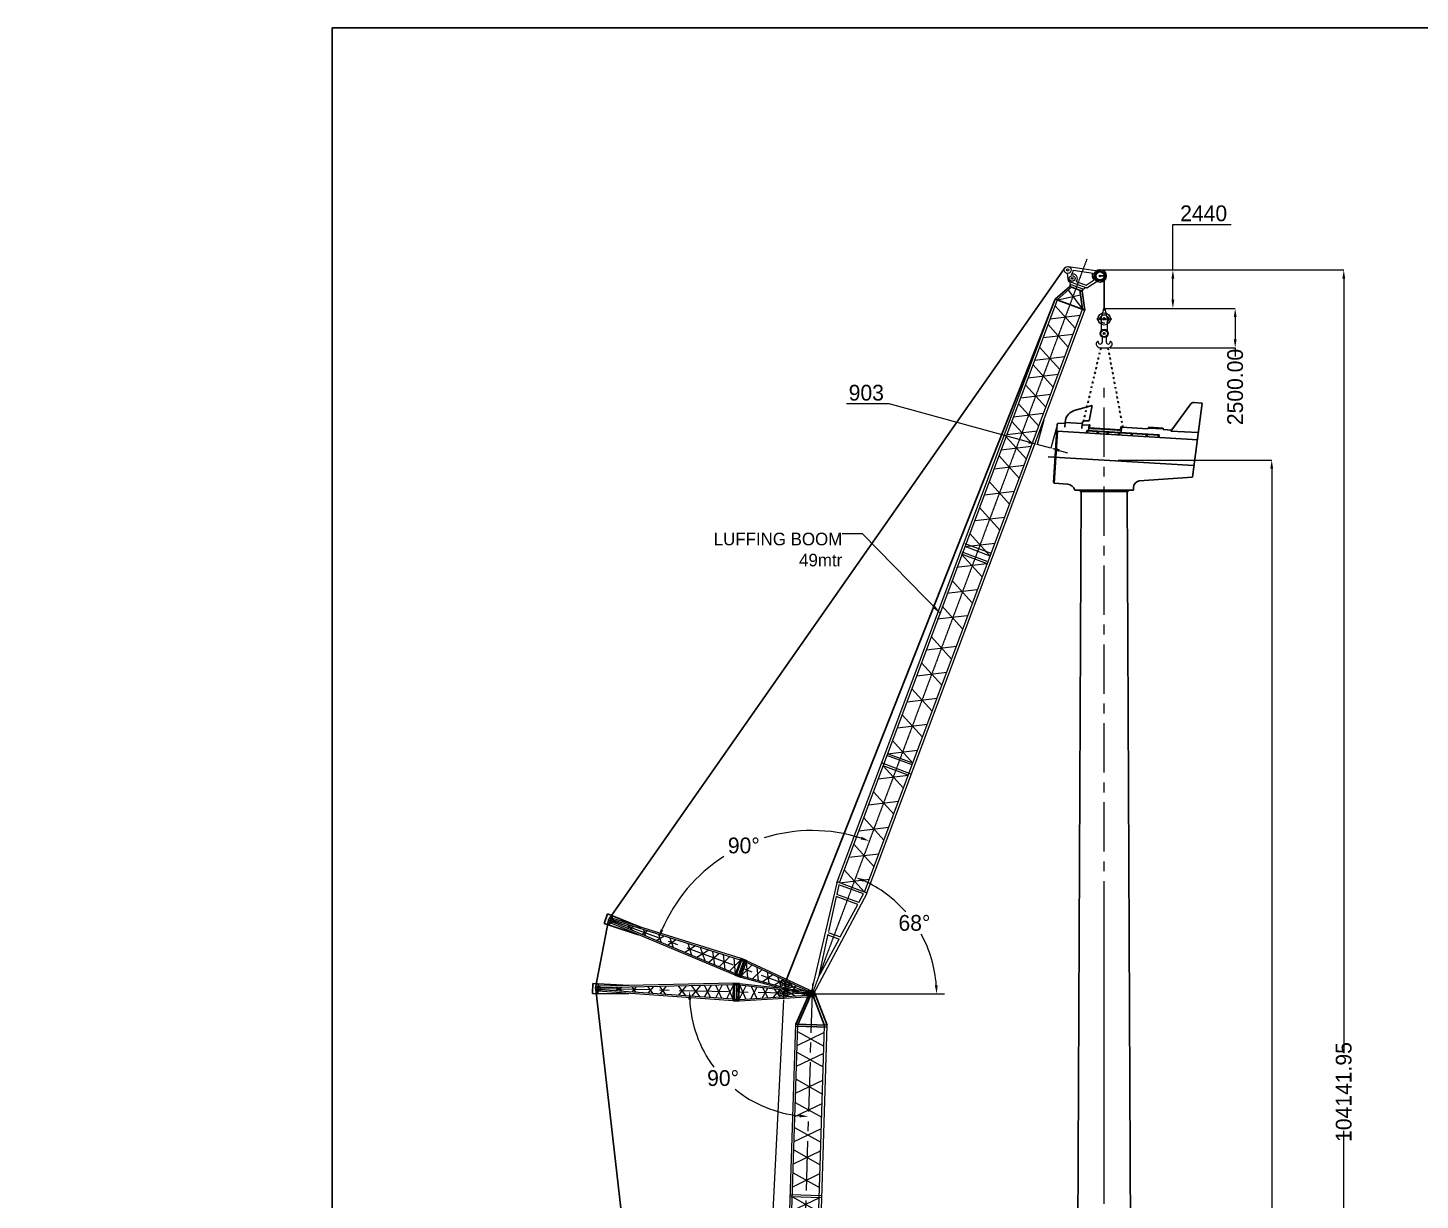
# Model space of a CAD drawing. Header units: millimetres. Extents: x 231823 to 465764730, y -4950 to 144085.
# Drawn here: x 927984 to 1016188, y 69835 to 144085 of the extents above; entities that cross this region are included whole.
import ezdxf

# ---------------------------------------------------------------- set-up
doc = ezdxf.new("R2010")
doc.units = ezdxf.units.MM
for name, pattern in [('CENTER', [2, 1.25, -0.25, 0.25, -0.25]), ('DIVIDE2', [0.625, 0.25, -0.125, 0, -0.125, 0, -0.125]), ('HIDDEN', [0.375, 0.25, -0.125])]:
    doc.linetypes.add(name, pattern=pattern)
doc.styles.add('style1', font='aehalf.shx')
doc.dimstyles.new('ISO-25', dxfattribs={"dimtxt": 1000, "dimasz": 550, "dimexe": 1.25, "dimexo": 0.625, "dimgap": 200, "dimtad": 1, "dimtih": 1, "dimtoh": 1, "dimdec": 0, "dimtxsty": 'Standard', "dimcen": 2.5, "dimadec": 0, "dimazin": 0, "dimtfac": 1, "dimtdec": 0, "dimtmove": 0, "dimatfit": 3, "dimfxl": 1, "dimlwd": 5, "dimlwe": 5, "dimarcsym": 0})
doc.dimstyles.get("Standard").update_dxf_attribs({"dimtxt": 1000, "dimasz": 550, "dimexe": 0.18, "dimexo": 150, "dimgap": 0.09, "dimtad": 0, "dimzin": 0, "dimdsep": 46, "dimtxsty": 'style1', "dimcen": 0.09, "dimclrd": 7, "dimclre": 7, "dimadec": 0, "dimazin": 0, "dimtfac": 1, "dimtofl": 0, "dimtmove": 0, "dimatfit": 3, "dimfxl": 1, "dimtolj": 1, "dimtzin": 0, "dimlwd": 5, "dimlwe": 5, "dimarcsym": 0})

# ---------------------------------------------------------------- blocks, each defined once
blk = doc.blocks.new('*D97')
at = {"color": 7, "linetype": 'ByBlock', "lineweight": 5, "ltscale": 50, "transparency": 16777216}
for p, q in [((997058, 116712), (1006786, 116712)), ((1006786, 116162), (1006786, 62847)), ((1006786, 25162), (1006786, 58376)), ((997117, 24612), (1006786, 24612))]:
    blk.add_line(p, q, dxfattribs=at)
at = {"color": 7, "linetype": 'ByBlock', "ltscale": 50, "transparency": 16777216}
for points in [[(1006694, 116162), (1006877, 116162), (1006786, 116712)], [(1006694, 25162), (1006877, 25162), (1006786, 24612)]]:
    blk.add_solid(points, dxfattribs=at)
at = {"layer": 'Defpoints', "color": 0, "linetype": 'ByBlock', "ltscale": 50, "transparency": 16777216}
for p in [(996908, 116712), (996967, 24612), (1006786, 24612)]:
    blk.add_point(p, dxfattribs=at)
at = {"color": 0, "linetype": 'ByBlock', "ltscale": 50, "transparency": 16777216, "insert": (1006786, 60612), "char_height": 1000, "attachment_point": 5, "rotation": 90, "style": 'style1'}
blk.add_mtext('\\A1;92100.00', dxfattribs=at)
blk = doc.blocks.new('M.Boom-56mtr')
at = {"color": 7, "linetype": 'CENTER', "lineweight": 5, "ltscale": 2500}
blk.add_line((1573, 56648), (0, 0), dxfattribs=at)
at = {"color": 7, "linetype": 'ByBlock', "ltscale": 50}
for p, q in [((524, 54069), (1359, 55958)), ((650, 54040), (1437, 55822)), ((2349, 53985), (1643, 55805)), ((2510, 54013), (1750, 55974)), ((520, 53926), (2506, 53870)), ((524, 54069), (2510, 54013))]:
    blk.add_line(p, q, dxfattribs=at)
at = {"color": 7, "lineweight": 18}
for p, q in [((-811, 7168), (524, 54069)), ((-650, 7223), (650, 54040)), ((1049, 7176), (2349, 53985)), ((1208, 7112), (2510, 54013)), ((2209, 43192), (216, 43248)), ((2206, 43063), (213, 43119)), ((1634, 30067), (-64, 30114)), ((1615, 29376), (-84, 29423)), ((1619, 29505), (-80, 29552)), ((1680, 29894), (-19, 29941)), ((1291, 15900), (-407, 15947)), ((1432, 15205), (-587, 15261)), ((1269, 15080), (-430, 15128)), ((1288, 15771), (-411, 15818)), ((-811, 7168), (-85, 63)), ((1209, 7171), (-810, 7228)), ((1034, 7047), (-642, 7094)), ((-642, 7094), (-571, 6470)), ((91, 54), (1208, 7112)), ((929, 6429), (-571, 6470)), ((907, 6300), (-556, 6341)), ((-556, 6341), (-299, 4069)), ((524, 4046), (907, 6300)), ((929, 6429), (1034, 7047)), ((-299, 4019), (525, 3996)), ((-281, 3905), (32, 1144)), ((-280, 3855), (497, 3833)), ((32, 1144), (497, 3883))]:
    blk.add_line(p, q, dxfattribs=at)
at = {"color": 7, "lineweight": 5}
for p, q in [((614, 52719), (2337, 53550)), ((638, 53597), (2312, 52672)), ((577, 51407), (2300, 52239)), ((601, 52286), (2276, 51360)), ((529, 49688), (2253, 50519)), ((554, 50567), (2228, 49641)), ((488, 48214), (2212, 49045)), ((513, 49092), (2187, 48167)), ((445, 46636), (2168, 47467)), ((469, 47514), (2143, 46589)), ((405, 45211), (2128, 46042)), ((429, 46090), (2104, 45164)), ((365, 43766), (2088, 44597)), ((389, 44644), (2064, 43719)), ((322, 42237), (2046, 43068)), ((347, 43115), (2021, 42189)), ((274, 40480), (1997, 41311)), ((298, 41358), (1973, 40433)), ((225, 38723), (1948, 39555)), ((249, 39602), (1924, 38676)), ((172, 36805), (1895, 37636)), ((196, 37683), (1870, 36758)), ((127, 35210), (1851, 36042)), ((152, 36089), (1826, 35163)), ((79, 33454), (1802, 34285)), ((103, 34332), (1777, 33407)), ((30, 31697), (1753, 32528)), ((54, 32576), (1729, 31650)), ((-19, 29941), (1704, 30772)), ((6, 30819), (1680, 29894)), ((-108, 28545), (1615, 29376)), ((-84, 29423), (1591, 28498)), ((-157, 26788), (1566, 27620)), ((-132, 27667), (1542, 26741)), ((-205, 25032), (1518, 25863)), ((-181, 25910), (1493, 24985)), ((-188, 23852), (1486, 22926)), ((-212, 22973), (1511, 23804)), ((-237, 22095), (1438, 21170)), ((-261, 21217), (1462, 22048)), ((-310, 19460), (1413, 20291)), ((-285, 20338), (1389, 19413)), ((-359, 17704), (1365, 18535)), ((-334, 18582), (1340, 17656)), ((-407, 15947), (1316, 16778)), ((-383, 16825), (1291, 15900)), ((-454, 14249), (1269, 15080)), ((-430, 15128), (1244, 14202)), ((-503, 12493), (1220, 13324)), ((-479, 13371), (1196, 12446)), ((-552, 10736), (1171, 11567)), ((-528, 11614), (1147, 10689)), ((-602, 8940), (1121, 9771)), ((-577, 9818), (1097, 8893)), ((-650, 7223), (1074, 8054)), ((-625, 8101), (1049, 7176))]:
    blk.add_line(p, q, dxfattribs=at)
at = {"color": 7, "lineweight": 18, "ltscale": 50}
blk.add_circle((1554, 55980), 196, dxfattribs=at)
blk.add_circle((0, 0), 106)
blk = doc.blocks.new('Boom divider-01')
at = {"color": 7, "lineweight": 18, "ltscale": 50}
for p, q in [((-4368, -1576), (-70, 140)), ((-4326, -1660), (-308, -56)), ((-3909, -2487), (-229, -214)), ((-3867, -2572), (70, -140)), ((-4707, -1747), (-12189, -5964)), ((-4206, -2742), (-4707, -1747)), ((-4137, -2708), (-4638, -1712)), ((-4495, -1746), (-4079, -2573)), ((-3935, -2606), (-4437, -1611)), ((-3867, -2572), (-4368, -1576)), ((-4665, -1831), (-12023, -5980)), ((-4206, -2742), (-12048, -6243)), ((-4248, -2658), (-11962, -6098))]:
    blk.add_line(p, q, dxfattribs=at)
at = {"color": 7, "linetype": 'CENTER', "lineweight": 5, "ltscale": 2500}
blk.add_line((-269, -135), (-12425, -6257), dxfattribs=at)
at = {"color": 7, "lineweight": 5, "ltscale": 50}
for p, q in [((-2303, -852), (-1710, -1129)), ((-2056, -1343), (-1925, -702)), ((-1572, -561), (-883, -618)), ((-1386, -929), (-1022, -341)), ((-4326, -1660), (-3557, -2270)), ((-3909, -2487), (-3941, -1507)), ((-3642, -1387), (-2963, -1903)), ((-3283, -2100), (-3293, -1248)), ((-2970, -1119), (-2369, -1536)), ((-2667, -1720), (-2645, -989)), ((-5905, -2530), (-5931, -3409)), ((-4906, -2951), (-5649, -2386)), ((-5292, -2184), (-5280, -3118)), ((-4248, -2658), (-5031, -2037)), ((-4665, -1831), (-4632, -2829)), ((-7278, -3304), (-7436, -4079)), ((-6168, -3514), (-6979, -3136)), ((-6495, -2863), (-6674, -3740)), ((-5549, -3238), (-6270, -2736)), ((-9094, -4328), (-9204, -4868)), ((-8138, -4406), (-8731, -4129)), ((-8388, -3930), (-8516, -4557)), ((-6989, -3880), (-7706, -3545)), ((-9882, -5170), (-10268, -4990)), ((-10037, -4860), (-10122, -5277)), ((-10011, -4735), (-10011, -4736)), ((-9764, -5225), (-9765, -5224)), ((-8893, -4729), (-9392, -4496)), ((-10691, -5531), (-11158, -5492)), ((-10807, -5294), (-11054, -5693))]:
    blk.add_line(p, q, dxfattribs=at)
at = {"color": 7, "ltscale": 50}
for p, q in [((-4368, -1576), (-4707, -1747)), ((-4326, -1660), (-4665, -1831)), ((-4329, -1653), (-4329, -1653)), ((-4600, -1789), (-4600, -1789)), ((-3909, -2487), (-4248, -2658)), ((-3867, -2572), (-4206, -2742))]:
    blk.add_line(p, q, dxfattribs=at)
at = {"color": 7, "lineweight": 5}
for p, q in [((-4353, -2270), (-4362, -2267)), ((-4083, -2134), (-4091, -2131))]:
    blk.add_line(p, q, dxfattribs=at)
at = {"color": 7, "linetype": 'ByBlock', "ltscale": 50}
for p, q in [((-12262, -5820), (-10486, -5003)), ((-12262, -5820), (-12568, -5975)), ((-12568, -5975), (-12281, -6540)), ((-11976, -6386), (-12262, -5820)), ((-11976, -6386), (-10259, -5444)), ((-12281, -6540), (-11976, -6386))]:
    blk.add_line(p, q, dxfattribs=at)
for radius in [157, 108]:
    blk.add_circle((0, 0), radius)
at = {"color": 7, "lineweight": 18, "ltscale": 50}
for centre, radius in [((-1783, -898), 151), ((-1783, -898), 139), ((-1783, -898), 39.4), ((-1522, -766), 151), ((-1522, -766), 139), ((-1522, -766), 39.4), ((-12119, -6104), 157)]:
    blk.add_circle(centre, radius, dxfattribs=at)
at = {"color": 7, "lineweight": 18}
blk.add_circle((-12119, -6104), 62.4, dxfattribs=at)
blk.add_circle((-12119, -6104), 62.4, dxfattribs=at)
at = {"color": 7, "linetype": 'HIDDEN', "lineweight": 18, "ltscale": 1500}
for radius in [62.4, 49.9]:
    blk.add_circle((-12119, -6104), radius, dxfattribs=at)
blk = doc.blocks.new('boom divider-02')
at = {"color": 7, "linetype": 'ByBlock', "ltscale": 50}
for p, q in [((-13120, 4638), (-13316, 4036)), ((-12795, 4532), (-13120, 4638)), ((-12991, 3930), (-12795, 4532)), ((-12795, 4532), (-10959, 3857)), ((-13316, 4036), (-12991, 3930)), ((-12991, 3930), (-11110, 3384))]:
    blk.add_line(p, q, dxfattribs=at)
at = {"color": 7, "linetype": 'CENTER', "lineweight": 5, "ltscale": 2500}
blk.add_line((-286, 94), (-13218, 4337), dxfattribs=at)
at = {"color": 7, "lineweight": 18, "ltscale": 50}
for p, q in [((-4915, 1026), (-12942, 4081)), ((-4567, 2085), (-12844, 4379)), ((-4885, 1116), (-12778, 4124)), ((-4597, 1996), (-12738, 4250)), ((-4915, 1026), (-4567, 2085)), ((-4842, 1002), (-4494, 2061)), ((-4417, 1936), (-4705, 1057)), ((-4627, 932), (-4280, 1991)), ((-4554, 908), (-4207, 1967)), ((-4236, 1877), (-245, 172)), ((-4207, 1967), (49, 149)), ((-4554, 908), (-49, -149)), ((-4525, 997), (-293, 5))]:
    blk.add_line(p, q, dxfattribs=at)
at = {"color": 7, "lineweight": 5, "ltscale": 50}
for p, q in [((-11392, 3878), (-11848, 3769)), ((-11477, 3628), (-11781, 3985)), ((-10540, 3642), (-10895, 3406)), ((-10649, 3312), (-10796, 3712)), ((-10434, 3712), (-10435, 3711)), ((-10605, 3191), (-10605, 3192)), ((-9497, 3353), (-9956, 3048)), ((-9638, 2927), (-9827, 3444)), ((-8716, 3136), (-9249, 2783)), ((-8875, 2623), (-9099, 3237)), ((-7488, 2796), (-8147, 2359)), ((-7689, 2184), (-7961, 2927)), ((-6850, 1864), (-7157, 2705)), ((-6622, 2556), (-7367, 2062)), ((-5969, 2376), (-6608, 1772)), ((-6216, 1623), (-6373, 2488)), ((-5290, 2188), (-5942, 1518)), ((-5558, 1372), (-5686, 2297)), ((-4597, 1996), (-5279, 1265)), ((-4885, 1116), (-5002, 2108)), ((-4236, 1877), (-4122, 903)), ((-4525, 997), (-3855, 1715)), ((-3808, 829), (-3213, 1440)), ((-3559, 1588), (-3442, 743)), ((-3120, 712), (-2530, 1142)), ((-2893, 1304), (-2763, 584)), ((-2233, 1022), (-2008, 407)), ((-2404, 500), (-1859, 862)), ((-1638, 320), (-965, 480)), ((-1509, 712), (-1062, 185))]:
    blk.add_line(p, q, dxfattribs=at)
at = {"color": 7, "ltscale": 50}
for p, q in [((-4236, 1877), (-4597, 1996)), ((-4207, 1967), (-4567, 2085)), ((-4521, 1979), (-4521, 1979)), ((-4234, 1885), (-4234, 1885)), ((-4554, 908), (-4915, 1026)), ((-4525, 997), (-4885, 1116))]:
    blk.add_line(p, q, dxfattribs=at)
at = {"color": 7, "lineweight": 5}
for p, q in [((-4687, 1465), (-4690, 1473)), ((-4399, 1370), (-4402, 1379))]:
    blk.add_line(p, q, dxfattribs=at)
at = {"color": 7, "lineweight": 18, "ltscale": 50}
for centre, radius in [((-12893, 4230), 157), ((-1897, 623), 151), ((-1897, 623), 139), ((-1897, 623), 39.4), ((-1619, 531), 151), ((-1619, 531), 139), ((-1619, 531), 39.4), ((0, 0), 157), ((0, 0), 157)]:
    blk.add_circle(centre, radius, dxfattribs=at)
at = {"color": 7, "lineweight": 18}
for centre in [(-12893, 4230), (-12893, 4230), (0, 0), (0, 0), (0, 0), (0, 0)]:
    blk.add_circle(centre, 62.4, dxfattribs=at)
at = {"color": 7, "linetype": 'HIDDEN', "lineweight": 18, "ltscale": 1500}
for centre, radius in [((-12893, 4230), 62.4), ((-12893, 4230), 49.9), ((0, 0), 62.4), ((0, 0), 62.4), ((0, 0), 49.9), ((0, 0), 49.9)]:
    blk.add_circle(centre, radius, dxfattribs=at)
blk.add_arc((-71, 31), 223, 112.82222, 216.46257)
blk = doc.blocks.new('*D98')
at = {"color": 7, "linetype": 'ByBlock', "lineweight": 5, "ltscale": 50, "transparency": 16777216}
for start, end in [(50.75056, 85.30582), (2.90398, 37.45924)]:
    blk.add_arc((976698, 24612), 10853, start, end, dxfattribs=at)
at = {"color": 7, "linetype": 'ByBlock', "ltscale": 50, "transparency": 16777216}
for points in [[(977581, 35336), (977592, 35519), (977038, 35459)], [(987629, 25164), (987446, 25159), (987551, 24612)]]:
    blk.add_solid(points, dxfattribs=at)
at = {"layer": 'Defpoints', "color": 0, "linetype": 'ByBlock', "ltscale": 50, "transparency": 16777216}
for p in [(978458, 80900), (976995, 34095), (986153, 29940), (962006, 24612), (1012205, 24612)]:
    blk.add_point(p, dxfattribs=at)
at = {"color": 0, "linetype": 'ByBlock', "ltscale": 50, "transparency": 16777216, "insert": (984491, 32165), "char_height": 1000, "attachment_point": 5, "rotation": 314.1049, "style": 'style1'}
blk.add_mtext('\\A1;88.2°', dxfattribs=at)
blk = doc.blocks.new('*D89')
at = {"color": 7, "linetype": 'ByBlock', "lineweight": 5, "ltscale": 50, "transparency": 16777216}
for p, q in [((996322, 126313), (1004472, 126313)), ((1004471, 125763), (1004471, 124363)), ((996541, 123813), (1004472, 123813)), ((1004471, 123813), (1004471, 123263))]:
    blk.add_line(p, q, dxfattribs=at)
at = {"color": 7, "linetype": 'ByBlock', "ltscale": 50, "transparency": 16777216}
for points in [[(1004380, 125763), (1004563, 125763), (1004471, 126313)], [(1004380, 124363), (1004563, 124363), (1004471, 123813)]]:
    blk.add_solid(points, dxfattribs=at)
at = {"layer": 'Defpoints', "color": 0, "linetype": 'ByBlock', "ltscale": 50, "transparency": 16777216}
for p in [(996172, 126313), (1004471, 126313), (996391, 123813)]:
    blk.add_point(p, dxfattribs=at)
at = {"color": 0, "linetype": 'ByBlock', "ltscale": 50, "transparency": 16777216, "insert": (1004471, 121337), "char_height": 1000, "attachment_point": 5, "rotation": 90, "style": 'style1'}
blk.add_mtext('\\A1;2500.00', dxfattribs=at)
blk = doc.blocks.new('*D90')
at = {"color": 7, "linetype": 'ByBlock', "lineweight": 5, "ltscale": 50, "transparency": 16777216}
for p, q in [((996124, 128754), (1011349, 128754)), ((1011349, 128204), (1011349, 79134)), ((1011349, 25162), (1011349, 74232)), ((1000885, 24612), (1011349, 24612))]:
    blk.add_line(p, q, dxfattribs=at)
at = {"color": 7, "linetype": 'ByBlock', "ltscale": 50, "transparency": 16777216}
for points in [[(1011258, 128204), (1011441, 128204), (1011349, 128754)], [(1011258, 25162), (1011441, 25162), (1011349, 24612)]]:
    blk.add_solid(points, dxfattribs=at)
at = {"layer": 'Defpoints', "color": 0, "linetype": 'ByBlock', "ltscale": 50, "transparency": 16777216}
for p in [(995974, 128754), (1000735, 24612), (1011349, 24612)]:
    blk.add_point(p, dxfattribs=at)
at = {"color": 0, "linetype": 'ByBlock', "ltscale": 50, "transparency": 16777216, "insert": (1011349, 76683), "char_height": 1000, "attachment_point": 5, "rotation": 90, "style": 'style1'}
blk.add_mtext('\\A1;104141.95', dxfattribs=at)
blk = doc.blocks.new('49m Main boom')
at = {"color": 7, "linetype": 'CENTER', "lineweight": 5, "ltscale": 20}
blk.add_line((9226, 48826), (0, 0), dxfattribs=at)
at = {"color": 7, "lineweight": 18, "ltscale": 50}
for p, q in [((8130, 48161), (10208, 48229)), ((8317, 47256), (8167, 47722)), ((8498, 47998), (9771, 48025)), ((8317, 47256), (9529, 47030)), ((8492, 47072), (9299, 46921)), ((8802, 47320), (9465, 47196)), ((9465, 47196), (9904, 47606)), ((9529, 47030), (10162, 47612))]:
    blk.add_line(p, q, dxfattribs=at)
for p, q in [((7685, 45978), (8454, 46934)), ((7820, 45960), (8569, 46912)), ((8454, 46934), (8481, 47075)), ((9490, 45644), (9121, 46810)), ((9278, 46780), (9305, 46921)), ((9647, 45614), (9278, 46780)), ((7685, 45985), (9647, 45614))]:
    blk.add_line(p, q)
at = {"color": 7, "linetype": 'ByBlock', "ltscale": 50}
blk.add_line((8454, 46934), (9279, 46778), dxfattribs=at)
at = {"color": 7, "lineweight": 18}
for p, q in [((334, 7206), (7690, 45984)), ((502, 7235), (7815, 45931)), ((2172, 6919), (9490, 45644)), ((2330, 6890), (9647, 45614)), ((6270, 28877), (4600, 29192)), ((6374, 29429), (4705, 29744)), ((6392, 29250), (4722, 29566)), ((6246, 28750), (4576, 29065)), ((3822, 14786), (1837, 15161)), ((3640, 14689), (1971, 15005)), ((3769, 15368), (2099, 15684)), ((3793, 15495), (2123, 15810)), ((334, 7206), (-74, 70)), ((2337, 6888), (345, 7265)), ((490, 7106), (461, 6479)), ((2137, 6795), (490, 7106)), ((98, 39), (2337, 6888)), ((455, 6349), (349, 4065)), ((1893, 6077), (455, 6349)), ((1935, 6201), (461, 6479)), ((1935, 6201), (2137, 6795)), ((1158, 3912), (1893, 6077)), ((341, 3900), (213, 1125)), ((213, 1125), (1105, 3756)), ((333, 3851), (1098, 3706)), ((341, 4015), (1151, 3862))]:
    blk.add_line(p, q, dxfattribs=at)
at = {"color": 7, "lineweight": 5, "ltscale": 50}
for p, q in [((9219, 46511), (7864, 45951)), ((8393, 46683), (9485, 45645))]:
    blk.add_line(p, q, dxfattribs=at)
at = {"color": 7, "lineweight": 5}
for p, q in [((7582, 44702), (9415, 45249)), ((7745, 45565), (9252, 44386)), ((7510, 44317), (9016, 43139)), ((7346, 43454), (9180, 44002)), ((7065, 41966), (8898, 42514)), ((7228, 42829), (8735, 41650)), ((7006, 41654), (8513, 40475)), ((6843, 40791), (8676, 41339)), ((6591, 39457), (8424, 40005)), ((6754, 40321), (8261, 39142)), ((6516, 39059), (8023, 37880)), ((6353, 38196), (8186, 38744)), ((6132, 37028), (7965, 37576)), ((6295, 37891), (7802, 36713)), ((5937, 35997), (7770, 36545)), ((6101, 36861), (7607, 35682)), ((5701, 34746), (7534, 35294)), ((5864, 35609), (7371, 34430)), ((5375, 33019), (7208, 33567)), ((5538, 33883), (7045, 32704)), ((5048, 31293), (6881, 31840)), ((5212, 32156), (6718, 30977)), ((4722, 29566), (6555, 30114)), ((4885, 30429), (6392, 29250)), ((4413, 28202), (6246, 28750)), ((4576, 29065), (6083, 27886)), ((4087, 26475), (5920, 27023)), ((4250, 27339), (5757, 26160)), ((3924, 25612), (5430, 24433)), ((3761, 24749), (5594, 25296)), ((3428, 22717), (5261, 23265)), ((3591, 23580), (5098, 22402)), ((3102, 20990), (4935, 21538)), ((3265, 21854), (4772, 20675)), ((2775, 19264), (4608, 19812)), ((2939, 20127), (4445, 18948)), ((2449, 17537), (4282, 18085)), ((2612, 18400), (4119, 17222)), ((2123, 15810), (3956, 16358)), ((2286, 16674), (3793, 15495)), ((1971, 15005), (3477, 13826)), ((1807, 14141), (3640, 14689)), ((1644, 13278), (3151, 12099)), ((1481, 12415), (3314, 12963)), ((1318, 11551), (2825, 10373)), ((1155, 10688), (2988, 11236)), ((984, 9786), (2491, 8607)), ((821, 8923), (2654, 9470)), ((666, 8098), (2172, 6919)), ((502, 7235), (2335, 7783))]:
    blk.add_line(p, q, dxfattribs=at)
at = {"color": 7, "lineweight": 18, "ltscale": 50}
for centre, radius in [((8145, 47941), 220), ((8145, 47941), 65.3), ((8519, 47462), 183), ((10230, 47917), 313), ((10230, 47917), 253), ((10230, 47917), 53.9), ((8519, 47462), 57.2)]:
    blk.add_circle(centre, radius, dxfattribs=at)
at = {"color": 7, "ltscale": 50}
blk.add_circle((10230, 47917), 388, dxfattribs=at)
blk.add_circle((0, 0), 106)
at = {"color": 7, "lineweight": 18, "ltscale": 50}
for centre, radius, start, end in [((8145, 47941), 357, 317.05911, 9.08923), ((8568, 47471), 279, 327.05779, 125.48363), ((10044, 47881), 309, 152.25736, 242.96992), ((8304, 47144), 113, 3.48073, 83.18774), ((8515, 47169), 100, 190.55848, 256.90988), ((9313, 47021), 100, 261.98242, 328.33381), ((9501, 46921), 113, 75.70455, 155.41156)]:
    blk.add_arc(centre, radius, start, end, dxfattribs=at)
blk = doc.blocks.new('*D91')
at = {"color": 0, "lineweight": 5, "transparency": 16777216}
for p, q in [((982551, 120270), (979851, 120270)), ((991388, 117851), (982551, 120270)), ((992339, 119239), (991918, 117704)), ((993209, 119001), (992789, 117466)), ((992789, 117467), (991919, 117705)), ((993320, 117322), (993850, 117177))]:
    blk.add_line(p, q, dxfattribs=at)
at = {"color": 0, "transparency": 16777216}
for points in [[(991413, 117939), (991364, 117762), (991919, 117705)], [(993344, 117410), (993296, 117233), (992789, 117467)]]:
    blk.add_solid(points, dxfattribs=at)
at = {"layer": 'Defpoints', "color": 0, "transparency": 16777216}
for p in [(992339, 119240), (993209, 119001), (991919, 117705)]:
    blk.add_point(p, dxfattribs=at)
at = {"color": 0, "transparency": 16777216, "insert": (981101, 120970), "char_height": 1000, "attachment_point": 5}
blk.add_mtext('903', dxfattribs=at)
blk = doc.blocks.new('*D99')
at = {"color": 0, "lineweight": 5, "transparency": 16777216}
for start, end in [(41.20485, 65.49998), (3.99733, 28.76392)]:
    blk.add_arc((977670, 82896), 7885, start, end, dxfattribs=at)
at = {"color": 0, "transparency": 16777216}
for points in [[(980905, 89986), (980975, 90156), (980432, 90281)], [(985628, 83449), (985444, 83442), (985555, 82896)]]:
    blk.add_solid(points, dxfattribs=at)
at = {"layer": 'Defpoints', "color": 0, "transparency": 16777216}
for p in [(995074, 129438), (984919, 85998), (977670, 82896), (977670, 82896), (986059, 82896)]:
    blk.add_point(p, dxfattribs=at)
at = {"color": 0, "transparency": 16777216, "insert": (984149, 87390), "char_height": 1000, "attachment_point": 5}
blk.add_mtext('68%%D', dxfattribs=at)
blk = doc.blocks.new('*D100')
at = {"color": 0, "lineweight": 5, "transparency": 16777216}
for start, end in [(72.54332, 107.11176), (122.78915, 156.90737)]:
    blk.add_arc((977670, 82896), 10347, start, end, dxfattribs=at)
at = {"color": 0, "transparency": 16777216}
for points in [[(980804, 92853), (980744, 92679), (981294, 92587)], [(968238, 86920), (968067, 86988), (967950, 86443)]]:
    blk.add_solid(points, dxfattribs=at)
at = {"layer": 'Defpoints', "color": 0, "transparency": 16777216}
for p in [(995074, 129438), (975936, 93096), (964602, 87665), (977388, 82999), (977670, 82896)]:
    blk.add_point(p, dxfattribs=at)
at = {"color": 0, "transparency": 16777216, "insert": (973342, 92294), "char_height": 1000, "attachment_point": 5}
blk.add_mtext('90°', dxfattribs=at)
blk = doc.blocks.new('*D101')
at = {"color": 0, "lineweight": 5, "transparency": 16777216}
for start, end in [(182.65657, 216.65403), (231.01251, 264.15053)]:
    blk.add_arc((977670, 82896), 7765, start, end, dxfattribs=at)
at = {"color": 0, "transparency": 16777216}
for points in [[(969822, 82535), (970005, 82537), (969908, 83086)], [(976885, 75263), (976873, 75080), (977427, 75135)]]:
    blk.add_solid(points, dxfattribs=at)
at = {"layer": 'Defpoints', "color": 0, "transparency": 16777216}
for p in [(963763, 83236), (977691, 83565), (977370, 82903), (970844, 79195), (975921, 26923)]:
    blk.add_point(p, dxfattribs=at)
at = {"color": 0, "transparency": 16777216, "insert": (972029, 77560), "char_height": 1000, "attachment_point": 5}
blk.add_mtext('90°', dxfattribs=at)
blk = doc.blocks.new('*D103')
at = {"color": 0, "lineweight": 5, "transparency": 16777216}
for p, q in [((1000524, 128754), (1000524, 131632)), ((1000524, 131632), (1004224, 131632)), ((995975, 128754), (1000526, 128754)), ((1000524, 126863), (1000524, 128204)), ((996173, 126313), (1000526, 126313))]:
    blk.add_line(p, q, dxfattribs=at)
at = {"color": 0, "transparency": 16777216}
for points in [[(1000433, 128204), (1000616, 128204), (1000524, 128754)], [(1000433, 126863), (1000616, 126863), (1000524, 126313)]]:
    blk.add_solid(points, dxfattribs=at)
at = {"layer": 'Defpoints', "color": 0, "transparency": 16777216}
for p in [(995974, 128754), (996172, 126313), (1000524, 126313)]:
    blk.add_point(p, dxfattribs=at)
at = {"color": 0, "transparency": 16777216, "insert": (1002474, 132332), "char_height": 1000, "attachment_point": 5}
blk.add_mtext('2440', dxfattribs=at)

msp = doc.modelspace()

# ---------------------------------------------------------------- linework, layer by layer
at = {"color": 7, "linetype": 'ByBlock', "ltscale": 50}
for p, q in [((964802.353, 87658.92), (993646.605, 128812.186)), ((963958.08, 83173.656), (970376.622, 27103.963))]:
    msp.add_line(p, q, dxfattribs=at)
for p, q in [((995896.955, 128368.803), (996284.606, 128368.803)), ((996172.022, 128368.803), (996172.022, 126182.046)), ((996172.026, 126240.074), (996172.022, 128368.803)), ((993072.115, 126901.22), (976002.37, 83714.612)), ((996172.031, 126199.198), (996172.031, 126334.878)), ((995403.877, 120167.8), (994275.87, 119845.869)), ((995220.083, 119183.824), (995403.877, 120167.8)), ((1001654.338, 120261.012), (1000396.205, 118550.336)), ((1001764.173, 115620.525), (1002379.918, 120323.09)), ((1002379.918, 120323.09), (1001858.903, 120354.811)), ((993682.627, 118784.702), (993701.387, 119092.836)), ((993701.387, 119092.836), (993710.768, 119246.903)), ((994780.408, 119027.141), (993701.387, 119092.836)), ((995220.247, 119184.699), (994967.448, 119200.091)), ((992960.932, 115280.37), (993187.564, 119002.739)), ((993003.929, 115242.95), (993204.474, 118536.851)), ((993157.255, 118504.923), (993202.346, 118501.903)), ((993186.834, 119002.788), (993231.925, 118999.768)), ((1002075.313, 117996.761), (993204.474, 118536.851)), ((1002075.568, 117991.901), (993204.728, 118531.99)), ((993231.925, 118999.768), (993235.213, 119043.717)), ((993696.686, 119015.621), (993235.213, 119043.717)), ((994761.648, 118719.007), (994780.408, 119027.141)), ((995213.453, 118923.274), (994775.707, 118949.926)), ((995065.397, 118557.047), (995080.102, 118592.235)), ((999655.459, 118277.587), (995065.397, 118557.047)), ((995072.063, 118518.515), (995074.376, 118556.5)), ((999660.559, 118313.359), (995080.102, 118592.235)), ((995089.468, 118517.455), (995091.781, 118555.44)), ((995106.873, 118516.396), (995109.185, 118554.381)), ((995215.475, 118942.326), (995177.678, 118586.294)), ((995215.475, 118942.326), (995268.277, 118939.111)), ((995268.277, 118939.111), (995248.367, 118751.569)), ((997205.506, 118632.411), (995248.367, 118751.569)), ((995744.66, 118477.565), (995746.972, 118515.55)), ((995762.064, 118476.505), (995764.377, 118514.49)), ((995779.469, 118475.445), (995781.782, 118513.431)), ((996377.163, 118439.056), (996379.476, 118477.041)), ((996394.568, 118437.996), (996396.88, 118475.981)), ((996411.972, 118436.936), (996414.285, 118474.921)), ((997087.4, 118395.814), (997089.712, 118433.799)), ((997104.804, 118394.754), (997107.117, 118432.739)), ((997122.209, 118393.695), (997124.522, 118431.68)), ((997220.174, 118820.273), (997205.506, 118632.411)), ((997220.174, 118820.273), (997272.93, 118817.061)), ((997272.93, 118817.061), (997245.085, 118460.422)), ((998929.432, 118697.032), (997271.44, 118797.976)), ((997891.135, 118346.879), (997893.448, 118384.865)), ((997908.54, 118345.82), (997910.852, 118383.805)), ((997925.944, 118344.76), (997928.257, 118382.745)), ((998841.172, 118289.038), (998843.484, 118327.023)), ((998858.576, 118287.978), (998860.889, 118325.963)), ((998875.981, 118286.918), (998878.294, 118324.903)), ((998968.576, 118725.722), (998973.965, 118770.638)), ((998970.213, 118739.367), (999907.576, 118682.297)), ((998972.905, 118761.8), (999910.267, 118704.73)), ((998994.316, 118782.717), (999900.643, 118727.537)), ((999603.786, 118242.607), (999606.099, 118280.592)), ((999621.191, 118241.547), (999623.503, 118279.532)), ((999638.595, 118240.488), (999640.908, 118278.473)), ((999655.459, 118277.587), (999660.559, 118313.359)), ((999906.545, 118673.71), (999911.57, 118715.589)), ((1000436.606, 118605.269), (999937.444, 118635.66)), ((1000396.205, 118550.336), (1002134.741, 118450.627)), ((992614.916, 116919.69), (1001860.577, 116356.78)), ((998381.404, 115388.49), (1001764.173, 115620.525)), ((992960.932, 115280.37), (993006.056, 115277.897)), ((993866.627, 115190.426), (993003.929, 115242.95)), ((994709.881, 114721.183), (994307.378, 25788.729)), ((994317.802, 114811.623), (998026.259, 114811.623)), ((997634.18, 114721.142), (998036.683, 25788.729)), ((998026.259, 114811.623), (998026.259, 114965.178)), ((964774.483, 87575.006), (963954.681, 83272.087)), ((975845.007, 82590.322), (975993.55, 83679.488))]:
    msp.add_line(p, q)
at = {"color": 7, "lineweight": 13}
for p, q in [((996125.748, 126300.366), (996067.179, 126020.68)), ((996218.294, 126300.366), (996276.838, 126020.68)), ((995974.397, 125647.524), (996067.179, 126020.68)), ((995974.397, 125647.524), (995974.397, 124899.316)), ((996276.838, 126020.68), (996369.62, 125647.524)), ((996369.62, 125647.524), (996369.62, 124899.316)), ((996049.712, 124499.259), (996049.712, 124164.89)), ((996294.305, 124499.259), (996294.305, 124164.89)), ((995952.57, 123813.19), (996391.457, 123813.19))]:
    msp.add_line(p, q, dxfattribs=at)
at = {"color": 7, "linetype": 'CENTER', "lineweight": 13, "ltscale": 300}
msp.add_line((995784.407, 125647.524), (996559.609, 125647.524), dxfattribs=at)
at = {"color": 7, "linetype": 'DIVIDE2', "lineweight": 30, "ltscale": 500}
for p, q in [((995952.57, 123813.19), (994775.707, 118849.926)), ((996408.51, 123814.533), (997359.319, 118692.626))]:
    msp.add_line(p, q, dxfattribs=at)
at = {"color": 7, "linetype": 'CENTER', "lineweight": 5, "ltscale": 2500}
for p, q in [((996172.031, 71911.623), (996172.031, 121738.944)), ((996172.031, 24611.623), (996172.031, 87621.153))]:
    msp.add_line(p, q, dxfattribs=at)
at = {"color": 7, "ltscale": 50}
for p, q in [((994655.117, 114721.184), (994655.117, 114811.623)), ((994655.117, 114721.184), (997688.944, 114721.141)), ((996998.558, 114811.623), (995795.181, 114811.623)), ((997688.944, 114721.141), (997688.944, 114847.174))]:
    msp.add_line(p, q, dxfattribs=at)
at = {"color": 7, "lineweight": 9, "ltscale": 50}
msp.add_line((975858.033, 82520.697), (973056.441, 27014.588), dxfattribs=at)
at = {"lineweight": 9}
msp.add_line((977670.016, 82895.805), (986058.572, 82895.805), dxfattribs=at)
for points in [[(947264.7, -4415.342), (1052264.7, -4415.342), (1052264.7, 144084.658), (947264.7, 144084.658)], [(995059.021, 118519.309), (995119.916, 118515.602), (995116.277, 118455.838), (995055.382, 118459.545)], [(995731.617, 118478.359), (995792.512, 118474.651), (995788.873, 118414.888), (995727.978, 118418.595)], [(996364.12, 118439.85), (996425.015, 118436.142), (996421.377, 118376.379), (996360.482, 118380.086)], [(997074.357, 118396.608), (997135.252, 118392.9), (997131.613, 118333.137), (997070.718, 118336.844)], [(997878.092, 118347.674), (997938.987, 118343.966), (997935.349, 118284.202), (997874.454, 118287.91)], [(998828.129, 118289.832), (998889.024, 118286.124), (998885.385, 118226.361), (998824.49, 118230.068)], [(999590.743, 118243.401), (999651.638, 118239.693), (999648, 118179.93), (999587.105, 118183.637)]]:
    msp.add_lwpolyline(points, close=True)
at = {"color": 7, "lineweight": 13}
for centre, radius in [((996172.026, 126240.074), 48.715), ((996172.008, 125647.524), 387.601), ((996172.008, 125647.524), 83.509), ((996172.008, 125647.524), 46.256), ((996172.008, 125647.524), 18.819), ((996172.008, 124729.4), 260.618), ((996172.008, 124731.611), 58.994), ((996172.008, 124731.611), 29.154)]:
    msp.add_circle(centre, radius, dxfattribs=at)
at = {"color": 7, "linetype": 'HIDDEN', "lineweight": 13, "ltscale": 1000}
msp.add_circle((996172.008, 125647.524), 266.574, dxfattribs=at)
at = {"color": 7, "lineweight": 13, "ltscale": 50}
msp.add_circle((996172.008, 124731.611), 210.959, dxfattribs=at)
for centre, radius in [((995218.075, 118717.305), 5.595), ((995218.075, 118717.305), 2.986), ((995218.075, 118717.305), 2.986), ((995221.159, 118755.658), 5.595), ((995221.159, 118755.658), 2.986), ((995221.159, 118755.658), 2.986), ((995225.879, 118800.118), 5.595), ((995225.879, 118800.118), 2.986), ((995225.879, 118800.118), 2.986), ((995229.668, 118835.811), 5.595), ((995229.668, 118835.811), 2.986), ((995229.668, 118835.811), 2.986), ((995233.243, 118869.485), 5.595), ((995233.243, 118869.485), 2.986), ((995233.243, 118869.485), 2.986), ((995236.719, 118902.223), 5.595), ((995236.719, 118902.223), 2.986), ((995236.719, 118902.223), 2.986), ((995271.303, 118714.064), 5.595), ((995271.303, 118714.064), 2.986), ((995271.303, 118714.064), 2.986), ((995326.205, 118710.722), 5.595), ((995326.205, 118710.722), 2.986), ((995326.205, 118710.722), 2.986), ((995379.43, 118707.481), 5.595), ((995379.43, 118707.481), 2.986), ((995379.43, 118707.481), 2.986), ((995434.783, 118704.111), 5.595), ((995434.783, 118704.111), 2.986), ((995434.783, 118704.111), 2.986), ((995486.871, 118700.94), 5.595), ((995486.871, 118700.94), 2.986), ((995486.871, 118700.94), 2.986), ((995538.571, 118697.792), 5.595), ((995538.571, 118697.792), 2.986), ((995538.571, 118697.792), 2.986), ((995589.742, 118694.677), 5.595), ((995589.742, 118694.677), 2.986), ((995589.742, 118694.677), 2.986), ((995650.355, 118690.986), 5.595), ((995650.355, 118690.986), 2.986), ((995650.355, 118690.986), 2.986), ((995720.194, 118686.734), 5.595), ((995720.194, 118686.734), 2.986), ((995720.194, 118686.734), 2.986), ((995797.409, 118682.033), 5.595), ((995797.409, 118682.033), 2.986), ((995797.409, 118682.033), 2.986), ((995872.459, 118677.464), 5.595), ((995872.459, 118677.464), 2.986), ((995872.459, 118677.464), 2.986), ((995942.924, 118673.174), 5.595), ((995942.924, 118673.174), 2.986), ((995942.924, 118673.174), 2.986), ((996015.369, 118668.763), 5.595), ((996015.369, 118668.763), 2.986), ((996015.369, 118668.763), 2.986), ((996080.751, 118664.782), 5.595), ((996080.751, 118664.782), 2.986), ((996080.751, 118664.782), 2.986), ((996141.235, 118661.1), 5.595), ((996141.235, 118661.1), 2.986), ((996141.235, 118661.1), 2.986), ((996212.926, 118656.735), 5.595), ((996212.926, 118656.735), 2.986), ((996212.926, 118656.735), 2.986), ((996277.397, 118652.81), 5.595), ((996277.397, 118652.81), 2.986), ((996277.397, 118652.81), 2.986), ((996350.469, 118648.361), 5.595), ((996350.469, 118648.361), 2.986), ((996350.469, 118648.361), 2.986), ((996416.992, 118644.311), 5.595), ((996416.992, 118644.311), 2.986), ((996416.992, 118644.311), 2.986), ((996496.019, 118639.499), 5.595), ((996496.019, 118639.499), 2.986), ((996496.019, 118639.499), 2.986), ((996573.897, 118634.758), 5.595), ((996573.897, 118634.758), 2.986), ((996573.897, 118634.758), 2.986), ((996658.549, 118629.604), 5.595), ((996658.549, 118629.604), 2.986), ((996658.549, 118629.604), 2.986), ((996738.367, 118624.744), 5.595), ((996738.367, 118624.744), 2.986), ((996738.367, 118624.744), 2.986), ((996821.672, 118619.672), 5.595), ((996821.672, 118619.672), 2.986), ((996821.672, 118619.672), 2.986), ((996916.98, 118613.869), 5.595), ((996916.98, 118613.869), 2.986), ((996916.98, 118613.869), 2.986), ((996999.691, 118608.834), 5.595), ((996999.691, 118608.834), 2.986), ((996999.691, 118608.834), 2.986), ((997077.172, 118604.116), 5.595), ((997077.172, 118604.116), 2.986), ((997077.172, 118604.116), 2.986), ((997150.243, 118599.668), 5.595), ((997150.243, 118599.668), 2.986), ((997150.243, 118599.668), 2.986), ((997223.306, 118595.219), 5.595), ((997223.306, 118595.219), 2.986), ((997223.306, 118595.219), 2.986), ((997226.39, 118633.572), 5.595), ((997226.39, 118633.572), 2.986), ((997226.39, 118633.572), 2.986), ((997231.11, 118678.032), 5.595), ((997231.11, 118678.032), 2.986), ((997231.11, 118678.032), 2.986), ((997234.9, 118713.725), 5.595), ((997234.9, 118713.725), 2.986), ((997234.9, 118713.725), 2.986), ((997238.474, 118747.399), 5.595), ((997238.474, 118747.399), 2.986), ((997238.474, 118747.399), 2.986), ((997241.95, 118780.138), 5.595), ((997241.95, 118780.138), 2.986), ((997241.95, 118780.138), 2.986)]:
    msp.add_circle(centre, radius)
for centre, radius, start, end in [((996172.021, 126223.292), 89.897, 59.0204965, 120.9795035), ((1001851.918, 120100.077), 254.83, 84.60232703, 140.8361878), ((994546.371, 119024.602), 864.668, 108.23033523, 165.10232342), ((994966.885, 119013.086), 187.006, 89.82739474, 175.68969641), ((998925.866, 118742.945), 46.052, 274.44076033, 338.03776625), ((998994.593, 118759.069), 23.65, 90.66923743, 150.71506345), ((999898.953, 118715.02), 12.63, 2.58112478, 82.31028213), ((999941.045, 118670.155), 34.682, 172.19888845, 264.04079856), ((993727.657, 114566.816), 638.907, 22.5298948, 77.437035), ((998484.224, 114941.594), 458.571, 102.95684899, 177.05200119)]:
    msp.add_arc(centre, radius, start, end)
at = {"color": 7, "lineweight": 13}
for centre, radius, start, end in [((995784.407, 125647.524), 66.969, 85.04406069, 274.95593929), ((995784.407, 125647.524), 38.557, 87.14908231, 272.85091769), ((995784.407, 125647.524), 20.281, 88.50083836, 271.49916164), ((996559.609, 125647.524), 66.969, 265.04406071, 94.95593929), ((996559.609, 125647.524), 38.557, 267.14908231, 92.85091769), ((996559.609, 125647.524), 20.281, 268.50083834, 91.49916164), ((995835.58, 124056.553), 179.146, 105.67842426, 220.6122785), ((995971.892, 124167.601), 354.938, 219.89699325, 273.1215297), ((995933.717, 124207.202), 148.166, 171.52692794, 264.71842687), ((995903.09, 124206.962), 148.273, 276.5787889, 351.43929639), ((996440.926, 124206.962), 148.273, 188.56070361, 263.4212111), ((996372.124, 124167.601), 354.938, 266.8784703, 320.10300675), ((996410.3, 124207.202), 148.166, 275.28157313, 8.47307206), ((996508.437, 124056.553), 179.146, 319.3877215, 74.32157572)]:
    msp.add_arc(centre, radius, start, end, dxfattribs=at)

# ---------------------------------------------------------------- block references
for name, p, rotation in [('49m Main boom', (977670.099, 82895.707), 350.1979664595311), ('Boom divider-01', (977670.159, 82895.76), 331.8655837645685), ('boom divider-02', (977670.087, 82895.801), 358.1173685654585), ('M.Boom-56mtr', (975920.613, 26923.029), 359.8)]:
    msp.add_blockref(name, p, dxfattribs=dict(rotation=rotation))

# ---------------------------------------------------------------- texts
at = {"color": 7, "ltscale": 50, "insert": (979578.021, 111037.123), "char_height": 800, "attachment_point": 6}
msp.add_mtext('{\\fVijaya|b0|i0|c0|p34;LUFFING BOOM\\P49mtr}', dxfattribs=at)

# ---------------------------------------------------------------- dimensions: what is measured, and where the dimension line sits
for base, p1, p2, angle, picture, middle, dimtype in [((1000524.284, 126313.19), (995973.948, 128753.57), (996172.021, 126313.19), 90, '*D103', (1002474.284, 131632.254), 160), ((991918.812, 117705.442), (993209.379, 119001.278), (992338.77, 119239.597), 164.69096829, '*D91', (981101.357, 120269.675), 161)]:
    dim = msp.add_linear_dim(base=base, p1=p1, p2=p2, angle=angle, dimstyle='ISO-25')
    dim.commit()
    dim.dimension.update_dxf_attribs({"geometry": picture, "text_midpoint": middle, "dimtype": dimtype})
for base, line1, line2, picture, middle in [((975935.87, 93096.266), ((995074.045, 129438.003), (977670.099, 82895.707)), ((977387.532, 82999.027), (964601.517, 87664.539)), '*D100', (973342.442, 92294.094)), ((970844.18, 79194.536), ((977690.952, 83564.701), (975920.613, 26923.029)), ((977369.567, 82903.121), (963763.019, 83236.3)), '*D101', (972028.697, 77560.344))]:
    dim = msp.add_angular_dim_2l(base=base, line1=line1, line2=line2, dimstyle='ISO-25')
    dim.commit()
    dim.dimension.update_dxf_attribs({"geometry": picture, "text_midpoint": middle})
dim = msp.add_angular_dim_2l(base=(984919.408, 85997.722), line1=((977670.016, 82895.805), (986058.572, 82895.805)), line2=((995074.045, 129438.003), (977670.099, 82895.707)), text='68%%D', dimstyle='ISO-25')
dim.commit()
dim.dimension.update_dxf_attribs({"geometry": '*D99', "text_midpoint": (984148.959, 87390.099)})
at = {"color": 7, "linetype": 'ByBlock', "ltscale": 50}
dim = msp.add_linear_dim(base=(1011349.222, 24611.623), p1=(995973.948, 128753.57), p2=(1000734.882, 24611.623), angle=90, dimstyle='Standard', dxfattribs=at)
dim.commit()
dim.dimension.update_dxf_attribs({"geometry": '*D90', "text_midpoint": (1011349.222, 76682.596)})
for base, p1, p2, picture, middle in [((1004471.353, 126313.19), (996391.457, 123813.19), (996172.031, 126313.19), '*D89', (1004471.353, 121336.629)), ((1006785.636, 24611.623), (996907.951, 116711.623), (996967.48, 24611.623), '*D97', (1006785.636, 60611.623))]:
    dim = msp.add_linear_dim(base=base, p1=p1, p2=p2, angle=90, dimstyle='Standard', dxfattribs=at)
    dim.commit()
    dim.dimension.update_dxf_attribs({"geometry": picture, "text_midpoint": middle, "dimtype": 160})
dim = msp.add_angular_dim_2l(base=(986153.234, 29939.806), line1=((962005.622, 24611.623), (1012204.586, 24611.623)), line2=((976994.905, 34095.262), (978457.779, 80899.64)), dimstyle='Standard', override={"dimadec": 1}, dxfattribs=at)
dim.commit()
dim.dimension.update_dxf_attribs({"geometry": '*D98', "text_midpoint": (984491.475, 32164.84)})

# ---------------------------------------------------------------- leaders
at = {"color": 7, "ltscale": 50, "annotation_type": 0, "has_hookline": 1, "hookline_direction": 1}
msp.add_leader([(985795.048, 106995.332), (980855.73, 112037.123), (979578.111, 112037.123)], dimstyle='Standard', dxfattribs=at)

doc.saveas('drawing.dxf')
